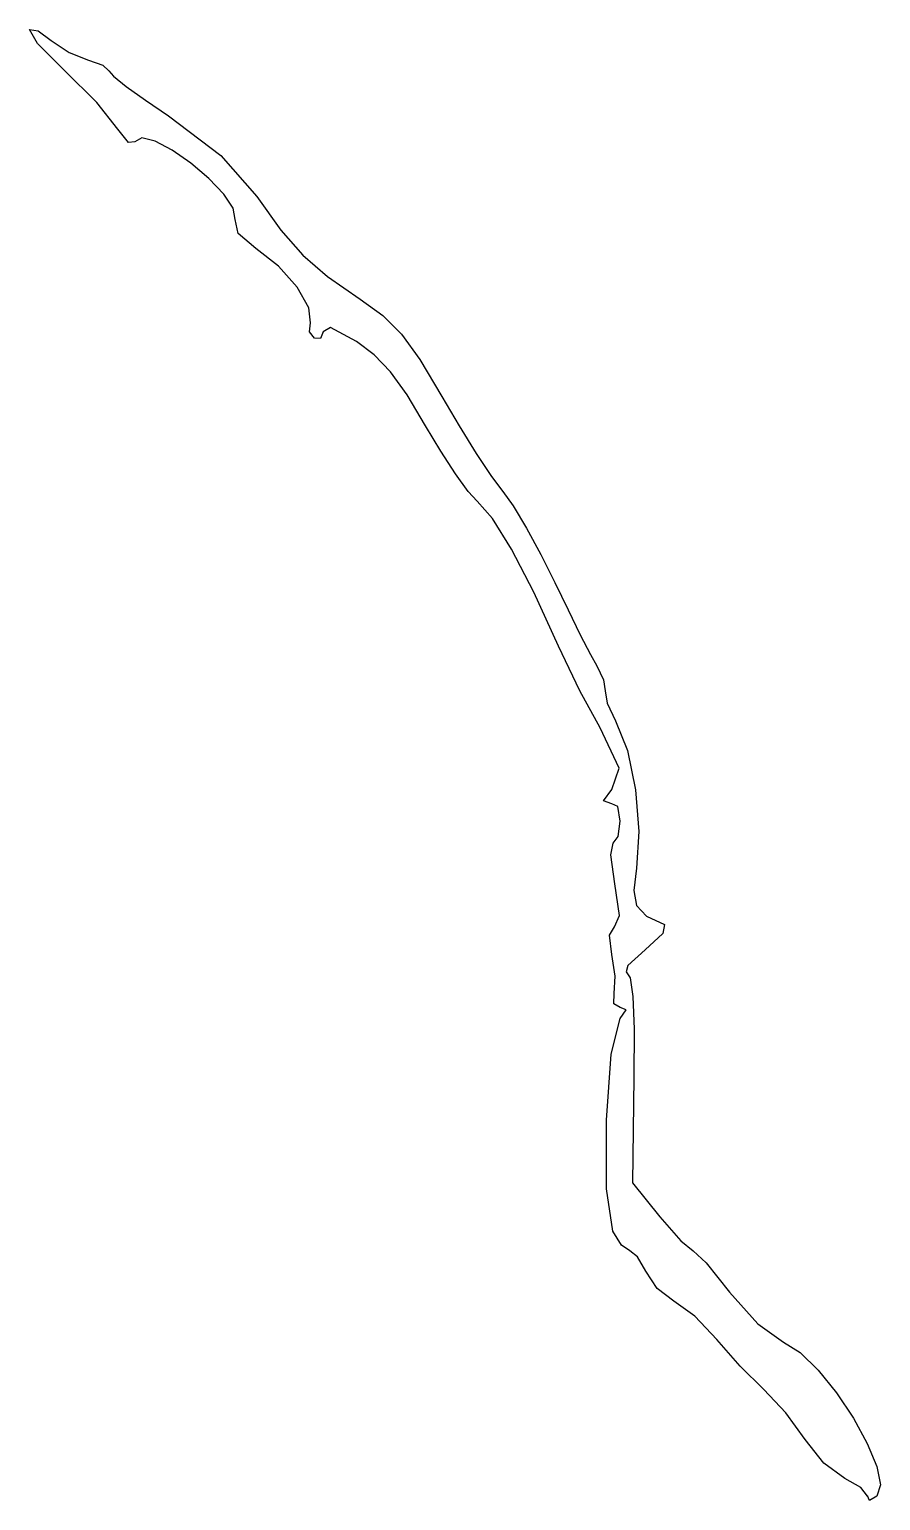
# Model space of a CAD drawing. Extents: x 0 to 23.1, y 0 to 39.9.
import ezdxf

# ---------------------------------------------------------------- set-up
doc = ezdxf.new("R2010")
doc.units = 0
doc.layers.get('0').update_dxf_attribs({"linetype": 'CONTINUOUS'})

msp = doc.modelspace()

# ---------------------------------------------------------------- linework, layer by layer
at = {"color": 0}
for p, q in [((0.228755, 39.5153), (0.009646, 39.8928)), ((0.009646, 39.8928), (0.242535, 39.8582)), ((0.957735, 38.7809), (0.228755, 39.5153)), ((0.242535, 39.8582), (0.603582, 39.5965)), ((0.603582, 39.5965), (1.08452, 39.2659)), ((1.08452, 39.2659), (1.60817, 39.0564)), ((1.83417, 37.907), (0.957735, 38.7809)), ((1.60817, 39.0564), (1.99815, 38.9241)), ((1.99815, 38.9241), (2.16076, 38.7738)), ((2.16076, 38.7738), (2.28755, 38.6278)), ((2.28755, 38.6278), (2.63619, 38.3494)), ((2.63619, 38.3494), (3.15295, 37.9772)), ((2.41019, 37.1891), (1.83417, 37.907)), ((3.15295, 37.9772), (3.78273, 37.5514)), ((3.78273, 37.5514), (5.20347, 36.4755)), ((2.69682, 36.8226), (2.41019, 37.1891)), ((2.8677, 36.842), (2.69682, 36.8226)), ((3.05925, 36.9549), (2.8677, 36.842)), ((3.41891, 36.8625), (3.05925, 36.9549)), ((3.88331, 36.6173), (3.41891, 36.8625)), ((4.38905, 36.2631), (3.88331, 36.6173)), ((5.20347, 36.4755), (6.17224, 35.3579)), ((4.87549, 35.851), (4.38905, 36.2631)), ((5.27925, 35.4281), (4.87549, 35.851)), ((5.53833, 35.0421), (5.27925, 35.4281)), ((6.17224, 35.3579), (6.82544, 34.4454)), ((5.59072, 34.7417), (5.53833, 35.0421)), ((5.66649, 34.3614), (5.59072, 34.7417)), ((6.15156, 33.9549), (5.66649, 34.3614)), ((6.82544, 34.4454), (7.42075, 33.7688)), ((6.75929, 33.4767), (6.15156, 33.9549)), ((7.42075, 33.7688), (8.09322, 33.1914)), ((7.26779, 32.8993), (6.75929, 33.4767)), ((8.09322, 33.1914), (8.98204, 32.5796)), ((7.58747, 32.3453), (7.26779, 32.8993)), ((7.62744, 31.9374), (7.58747, 32.3453)), ((8.98204, 32.5796), (9.59115, 32.1372)), ((7.60539, 31.6935), (7.62744, 31.9374)), ((9.59115, 32.1372), (10.0955, 31.6315)), ((7.73631, 31.5171), (7.60539, 31.6935)), ((7.90582, 31.5157), (7.73631, 31.5171)), ((7.97609, 31.6921), (7.90582, 31.5157)), ((8.16903, 31.8093), (7.97609, 31.6921)), ((8.88146, 31.4262), (8.16903, 31.8093)), ((10.0955, 31.6315), (10.5944, 30.9397)), ((9.35824, 31.0706), (8.88146, 31.4262)), ((9.80063, 30.609), (9.35824, 31.0706)), ((10.5944, 30.9397), (11.1924, 29.9365)), ((10.2499, 29.9847), (9.80063, 30.609)), ((10.7528, 29.1455), (10.2499, 29.9847)), ((11.1924, 29.9365), (11.6596, 29.14)), ((11.1607, 28.4551), (10.7528, 29.1455)), ((11.6596, 29.14), (12.1267, 28.389)), ((11.5604, 27.8391), (11.1607, 28.4551)), ((12.1267, 28.389), (12.5388, 27.7702)), ((11.9063, 27.3637), (11.5604, 27.8391)), ((12.5388, 27.7702), (12.8419, 27.3665)), ((12.1515, 27.0977), (11.9063, 27.3637)), ((12.8419, 27.3665), (13.1258, 26.971)), ((12.5636, 26.632), (12.1515, 27.0977)), ((13.1258, 26.971), (13.4869, 26.3729)), ((13.0803, 25.7983), (12.5636, 26.632)), ((13.4869, 26.3729), (13.8796, 25.6536)), ((13.6853, 24.6324), (13.0803, 25.7983)), ((13.8796, 25.6536), (14.2586, 24.8929)), ((14.2586, 24.8929), (14.6141, 24.1501)), ((14.3591, 23.1648), (13.6853, 24.6324)), ((14.6141, 24.1501), (14.9462, 23.4763)), ((14.9338, 21.9577), (14.3591, 23.1648)), ((14.9462, 23.4763), (15.219, 22.9457)), ((15.219, 22.9457), (15.3954, 22.6315)), ((15.3954, 22.6315), (15.5746, 22.2539)), ((15.4892, 20.9586), (14.9338, 21.9577)), ((15.5746, 22.2539), (15.6187, 21.9577)), ((15.6187, 21.9577), (15.6793, 21.6214)), ((15.6793, 21.6214), (15.9053, 21.1446)), ((15.9053, 21.1446), (16.2278, 20.3385)), ((15.9977, 19.8575), (15.4892, 20.9586)), ((16.2278, 20.3385), (16.4469, 19.2705)), ((15.8034, 19.2857), (15.9977, 19.8575)), ((15.5801, 18.9714), (15.8034, 19.2857)), ((16.4469, 19.2705), (16.5365, 18.1433)), ((15.8034, 18.897), (15.5801, 18.9714)), ((15.9632, 18.8171), (15.8034, 18.897)), ((16.0266, 18.423), (15.9632, 18.8171)), ((15.9714, 18.0055), (16.0266, 18.423)), ((15.8419, 17.8304), (15.9714, 18.0055)), ((16.5365, 18.1433), (16.4676, 17.1511)), ((15.7772, 17.5066), (15.8419, 17.8304)), ((15.886, 16.7266), (15.7772, 17.5066)), ((16.4676, 17.1511), (16.3945, 16.5433)), ((16.0059, 15.8654), (15.886, 16.7266)), ((16.3945, 16.5433), (16.4744, 16.1341)), ((16.4744, 16.1341), (16.7404, 15.8502)), ((15.8736, 15.5539), (16.0059, 15.8654)), ((16.7404, 15.8502), (17.2324, 15.6173)), ((17.2324, 15.6173), (17.1814, 15.3789)), ((15.7372, 15.3307), (15.8736, 15.5539)), ((15.8061, 14.8084), (15.7372, 15.3307)), ((17.1814, 15.3789), (16.706, 14.931)), ((15.8957, 14.22), (15.8061, 14.8084)), ((16.706, 14.931), (16.2333, 14.5121)), ((16.2333, 14.5121), (16.1864, 14.3371)), ((15.8667, 13.7501), (15.8957, 14.22)), ((16.1864, 14.3371), (16.3008, 14.1759)), ((16.3008, 14.1759), (16.3725, 13.6688)), ((15.8585, 13.4731), (15.8667, 13.7501)), ((16.3725, 13.6688), (16.4055, 12.7799)), ((16.028, 13.367), (15.8585, 13.4731)), ((16.0252, 13.0735), (16.1906, 13.3077)), ((16.1906, 13.3077), (16.028, 13.367)), ((15.7841, 12.1061), (16.0252, 13.0735)), ((16.4055, 12.7799), (16.4028, 11.4749)), ((15.6545, 10.3119), (15.7841, 12.1061)), ((16.4028, 11.4749), (16.3628, 8.61413)), ((15.6614, 8.45566), (15.6545, 10.3119)), ((15.8295, 7.30359), (15.6614, 8.45566)), ((16.3628, 8.61413), (17.1001, 7.69221)), ((17.1001, 7.69221), (17.6692, 7.04176)), ((16.0679, 6.92739), (15.8295, 7.30359)), ((16.2898, 6.7703), (16.0679, 6.92739)), ((17.6692, 7.04176), (18.0055, 6.7703)), ((16.5006, 6.6077), (16.2898, 6.7703)), ((16.7197, 6.21633), (16.5006, 6.6077)), ((18.0055, 6.7703), (18.3637, 6.4437)), ((18.3637, 6.4437), (18.9935, 5.65549)), ((17.0353, 5.75194), (16.7197, 6.21633)), ((17.4845, 5.41016), (17.0353, 5.75194)), ((18.9935, 5.65549), (19.7611, 4.78868)), ((18.0496, 5.00091), (17.4845, 5.41016)), ((18.6476, 4.367), (18.0496, 5.00091)), ((19.7611, 4.78868), (20.4542, 4.29535)), ((19.2787, 3.64352), (18.6476, 4.367)), ((20.4542, 4.29535), (20.9062, 4.01422)), ((20.9062, 4.01422), (21.3996, 3.53328)), ((19.9223, 3.01239), (19.2787, 3.64352)), ((21.3996, 3.53328), (21.8956, 2.91731)), ((20.5204, 2.38263), (19.9223, 3.01239)), ((21.8956, 2.91731), (22.3518, 2.23242)), ((21.0413, 1.65227), (20.5204, 2.38263)), ((22.3518, 2.23242), (22.7294, 1.54616)), ((21.5497, 1.01424), (21.0413, 1.65227)), ((22.7294, 1.54616), (22.9884, 0.921907)), ((22.1216, 0.599447), (21.5497, 1.01424)), ((22.9884, 0.921907), (23.089, 0.425813)), ((22.5544, 0.355533), (22.1216, 0.599447)), ((23.089, 0.425813), (22.9912, 0.122645)), ((22.7362, 0.124024), (22.5544, 0.355533)), ((22.7914, 0), (22.7362, 0.12678)), ((22.7362, 0.12678), (22.7362, 0.124024)), ((22.9912, 0.122645), (22.7914, 0))]:
    msp.add_line(p, q, dxfattribs=at)

doc.saveas('drawing.dxf')
